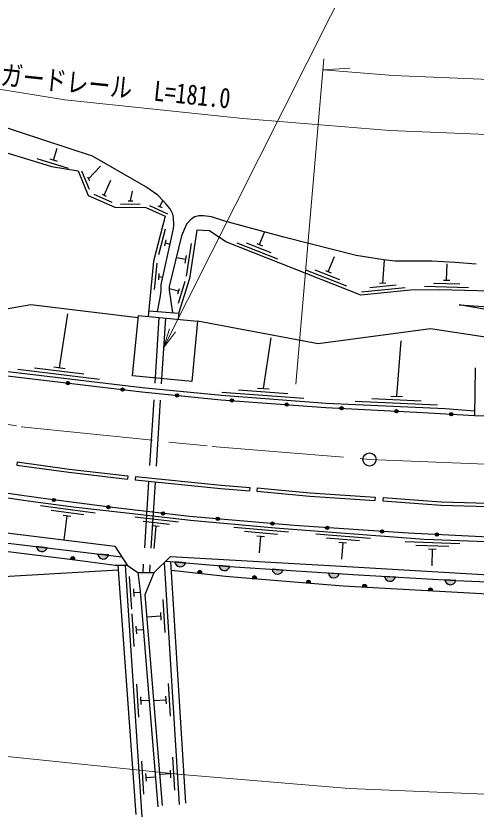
# Model space of a CAD drawing. Units: millimetres at full size, sheet at 1:1000; details may follow other scales. Extents: x 40000 to 680000, y 20000 to 380000.
# Drawn here: x 336993 to 378867, y 239376 to 311677 of the extents above; entities that cross this region are included whole.
import ezdxf
from ezdxf.enums import TextEntityAlignment as Align

# ---------------------------------------------------------------- set-up
doc = ezdxf.new("R2010")
doc.units = ezdxf.units.MM
doc.header["$LTSCALE"] = 1000
doc.linetypes.add('CHAIN', pattern=[18.5, 12, -1.5, 3.5, -1.5])
doc.linetypes.add('DASHED', pattern=[7.5, 6, -1.5])
for name, color, linetype, lineweight in [('M-BGD', 7, 'Continuous', 25), ('M-BMK', 2, 'CHAIN', 13), ('M-BMK-SRVR', 3, 'Continuous', 25), ('M-STR-HTXT', 7, 'Continuous', 13)]:
    doc.layers.add(name, color=color, linetype=linetype, lineweight=lineweight)
doc.styles.add('ＭＳ ゴシック', font='')
doc.styles.get('ＭＳ ゴシック').set_extended_font_data('MS Gothic')

# ---------------------------------------------------------------- blocks, each defined once
blk = doc.blocks.new('open_arrow')
at = {"color": 0, "linetype": 'Continuous', "lineweight": -2}
blk.add_lwpolyline([(7.5, 1.25), (0, 0), (7.5, -1.25)], dxfattribs=at)

msp = doc.modelspace()

# ---------------------------------------------------------------- hatches: boundary and pattern name
at = {"layer": 'M-BGD'}
for points in [[(341582, 278269, -1), (341880, 278234, -1)], [(346546, 277672, -1), (346844, 277637, -1)], [(351518, 277144, -1), (351816, 277115, -0.41421), (351653, 276980, -0.41421)], [(356496, 276678, -1), (356795, 276655, -0.41421), (356634, 276517, -0.41421)], [(361482, 276309, -1), (361782, 276287, -0.41421), (361621, 276148, -0.41421)], [(366470, 275967, -1), (366770, 275951, -0.41421), (366612, 275809, -0.41421)], [(371463, 275700, -1), (371763, 275684, -0.41421), (371605, 275542, -0.41421)], [(376456, 275426, -1), (376755, 275410, -0.41421), (376597, 275268, -0.41421)], [(340608, 267586, -0.41421), (340439, 267457, -0.41421), (340310, 267625, -1)], [(345566, 266941, -0.41421), (345398, 266812, -0.41421), (345268, 266980, -1)], [(350533, 266374, -0.41421), (350367, 266242, -0.41421), (350235, 266408, -1)], [(355509, 265880, -0.41421), (355346, 265744, -0.41421), (355210, 265907, -1)], [(360490, 265447, -0.41421), (360327, 265310, -0.41421), (360191, 265473, -1)], [(365476, 265074, -0.41421), (365316, 264935, -0.41421), (365176, 265094, -1)], [(370464, 264737, -0.41421), (370305, 264598, -0.41421), (370165, 264757, -1)], [(375456, 264452, -0.41421), (375299, 264310, -0.41421), (375156, 264467, -1)], [(339835, 263259, -0.82183), (338851, 263378)], [(345436, 262610, -0.82183), (344447, 262666)], [(341970, 262218, -0.4608), (342198, 262427, -0.4608), (342369, 262169)], [(352432, 261896, -0.82183), (351445, 261982)], [(353514, 260966, -0.4608), (353739, 261178, -0.4608), (353913, 260922)], [(356452, 261547, -0.82183), (355464, 261633)], [(361287, 261231, -0.82183), (360298, 261296)], [(358495, 260475, -0.4608), (358715, 260691, -0.4608), (358895, 260440)], [(366413, 260896, -0.82183), (365425, 260961)], [(371521, 260590, -0.82183), (370532, 260647)], [(377012, 260271, -0.82183), (376023, 260325)], [(363418, 260064, -0.4608), (363637, 260282, -0.4608), (363818, 260031)], [(368518, 259696, -0.4608), (368732, 259920, -0.4608), (368920, 259674)], [(374508, 259365, -0.4608), (374722, 259589, -0.4608), (374909, 259343)]]:
    msp.add_hatch(color=256, dxfattribs=at).paths.add_polyline_path(points)

# ---------------------------------------------------------------- linework, layer by layer
for p, q in [((340416, 298550), (340754, 299645)), ((338894, 298706), (341761, 297821)), ((340082, 298653), (340751, 298447)), ((343597, 296847), (344700, 297995)), ((342973, 297562), (343667, 295900)), ((343516, 297040), (343678, 296653)), ((345025, 295347), (345638, 296716)), ((344081, 295441), (345724, 294705)), ((344834, 295433), (345217, 295261)), ((347415, 294841), (347600, 295709)), ((346511, 294553), (348311, 294529)), ((347205, 294844), (347625, 294838)), ((349155, 294405), (350796, 293666)), ((349907, 294395), (350290, 294223)), ((350099, 294309), (350356, 294881)), ((350581, 292250), (349978, 289927)), ((359169, 290854), (359622, 292002)), ((350640, 291284), (350500, 290742)), ((350570, 291013), (351033, 290893)), ((352516, 287986), (352974, 290951)), ((357088, 291029), (360809, 289562)), ((357943, 291015), (360175, 290134)), ((358908, 290956), (359429, 290751)), ((352449, 289515), (351574, 289650)), ((352395, 289169), (352502, 289861)), ((365420, 288389), (365970, 289784)), ((370368, 287360), (370518, 289435)), ((349802, 289163), (349572, 286774)), ((363339, 288564), (367060, 287097)), ((364194, 288550), (366426, 287669)), ((365159, 288491), (365680, 288286)), ((376187, 287612), (376222, 289111)), ((350012, 288218), (349959, 287661)), ((349985, 287940), (350369, 287903)), ((351774, 285529), (352397, 287535)), ((369204, 286943), (371592, 287180)), ((370090, 287333), (370647, 287388)), ((374173, 287059), (378172, 286964)), ((374980, 287340), (377379, 287283)), ((375907, 287618), (376467, 287605)), ((351799, 286621), (350940, 286815)), ((351727, 286387), (351872, 286855)), ((368437, 286565), (372418, 286961)), ((340963, 279653), (341720, 284551)), ((349082, 284823), (351814, 284601)), ((359508, 277758), (360226, 282357)), ((371640, 277045), (372051, 282106)), ((337168, 279505), (344614, 278610)), ((338693, 279624), (343161, 279087)), ((340441, 279716), (341484, 279591)), ((378785, 279642), (378732, 275299)), ((358985, 277797), (360032, 277720)), ((355724, 277437), (363204, 276884)), ((357242, 277625), (361730, 277293)), ((371115, 277069), (372164, 277021)), ((367866, 276615), (375359, 276276)), ((369378, 276847), (373874, 276644)), ((337110, 271071), (337069, 270774)), ((347180, 269816), (347146, 269518)), ((347880, 269737), (347846, 269439)), ((358287, 268753), (358263, 268454)), ((358933, 268713), (358905, 268414)), ((369668, 267864), (369650, 267564)), ((370402, 267820), (370380, 267520)), ((344198, 266421), (339241, 267074)), ((343168, 266254), (340194, 266646)), ((341989, 266107), (341295, 266198)), ((341642, 266152), (341356, 263980)), ((351793, 265593), (347819, 266046)), ((350964, 265385), (348580, 265657)), ((350016, 265191), (349460, 265255)), ((349738, 265223), (349556, 263187)), ((361808, 264664), (356828, 265113)), ((360785, 264455), (357797, 264725)), ((359613, 264260), (358916, 264323)), ((359264, 264291), (359129, 262797)), ((369273, 264115), (364287, 264494)), ((368253, 263892), (365262, 264119)), ((339835, 263259), (338851, 263378)), ((367084, 263680), (366386, 263733)), ((366735, 263706), (366621, 262210)), ((377400, 263628), (372404, 263810)), ((376390, 263365), (373392, 263474)), ((345436, 262610), (344447, 262666)), ((375230, 263107), (374530, 263132)), ((374880, 263119), (374826, 261620)), ((341970, 262218), (342369, 262169)), ((350492, 261906), (351849, 239876)), ((352454, 240022), (351094, 262012)), ((352432, 261896), (351445, 261982)), ((346256, 261684), (347912, 238981)), ((346942, 261679), (348447, 238759)), ((356452, 261547), (355464, 261633)), ((361287, 261231), (360298, 261296)), ((347309, 260657), (347506, 257663)), ((353514, 260966), (353913, 260922)), ((358495, 260475), (358895, 260440)), ((366413, 260896), (365425, 260961)), ((371521, 260590), (370532, 260647)), ((377012, 260271), (376023, 260325)), ((363418, 260064), (363818, 260031)), ((368518, 259696), (368920, 259674)), ((347684, 259529), (347730, 258831)), ((347707, 259180), (348315, 259220)), ((374508, 259365), (374909, 259343)), ((350583, 255552), (350399, 258546)), ((347533, 257255), (347729, 254262)), ((350191, 257031), (348917, 256952)), ((350213, 256682), (350170, 257380)), ((347908, 256127), (347953, 255429)), ((347930, 255778), (348593, 255822)), ((351053, 247918), (350869, 250912)), ((347955, 250827), (348152, 247834)), ((348330, 249699), (348376, 249001)), ((350683, 249047), (350640, 249746)), ((348353, 249350), (349118, 249400)), ((350662, 249397), (349547, 249328)), ((348415, 243829), (348611, 240835)), ((351467, 241199), (351283, 244193)), ((351097, 242328), (351054, 243027)), ((348789, 242701), (348835, 242002)), ((348812, 242351), (349689, 242409)), ((351075, 242678), (350101, 242618))]:
    msp.add_line(p, q, dxfattribs=at)
at = {"layer": 'M-BGD', "linetype": 'DASHED'}
for p, q in [((350002, 284225), (348538, 261005)), ((350599, 284167), (349139, 261005))]:
    msp.add_line(p, q, dxfattribs=at)
at = {"layer": 'M-BGD'}
for points in [[(257055, 327628), (269554, 320632), (290018, 312123), (296807, 308776), (307674, 306119), (317627, 304816), (338179, 298612), (340239, 297977), (342646, 297567), (343576, 295339), (345984, 294260), (348830, 294222), (350579, 293435), (349519, 289349), (349033, 284318)], [(349883, 284758), (350129, 286003), (350217, 286688), (350217, 287216), (351161, 291469), (351341, 292330), (351358, 292636), (351324, 293327), (351268, 293638), (351020, 294104), (350665, 294549), (350429, 294804), (349922, 295343), (348804, 296117), (343969, 298913), (330642, 303283), (321221, 306779), (317017, 307854), (308818, 308677), (279575, 317888), (269759, 321959), (260809, 327025)], [(348128, 284205), (338354, 285362), (334877, 284755), (319436, 287613), (310188, 287613), (307039, 290187), (276639, 300067), (261748, 305888), (259157, 306789), (256330, 307670)], [(247060, 301102), (252868, 301102), (256591, 300249), (259691, 299406), (262364, 298519), (265318, 297438), (268262, 296105), (271422, 294593), (274139, 293390), (275983, 292795), (281664, 291105), (288290, 289174), (297137, 286955), (307211, 284541), (316518, 282667), (325714, 280936), (336021, 279341), (348496, 277841), (355706, 277137), (365212, 276434), (376067, 275944), (378737, 275735)], [(378872, 289071), (376975, 289231), (374848, 289352), (371488, 289352), (370449, 289461), (367963, 289861), (361371, 291523), (356019, 292988), (354786, 293393), (354073, 293476), (353629, 293476), (353278, 293388), (352926, 293159), (352531, 292705), (352055, 291664), (350950, 287038), (350925, 286694), (351243, 284647)], [(380170, 286617), (375510, 286727), (372904, 286708), (368371, 286257), (356094, 291099), (354613, 292096), (353469, 292185), (352788, 287780), (351819, 284661), (351769, 284054)], [(385170, 283996), (377341, 285388), (385790, 284782)], [(434733, 281228), (432006, 280705), (425387, 279859), (419793, 279297), (417706, 279123), (414492, 279123), (410377, 279254), (402662, 279503), (397884, 279672), (374724, 283186), (364483, 281830), (353530, 283885)], [(261854, 280223), (262086, 281094), (270647, 278375), (281298, 275330), (291500, 272707), (304244, 269989), (316227, 267724), (327557, 265874), (336402, 264583), (346005, 263415), (347115, 261677), (348082, 261005), (349581, 261005), (351069, 262476), (366631, 261571), (389825, 260223), (396432, 260140), (408092, 260106), (412906, 260158), (418806, 260534), (427465, 261062), (433548, 261554), (435550, 261656)], [(261854, 280223), (263170, 279000), (274644, 275402), (281910, 273379), (288929, 271635), (294773, 270290), (302352, 268674), (311084, 266860), (318199, 265574), (328493, 263963), (335542, 263010), (342393, 262166), (346030, 261686), (347115, 261677)], [(261854, 280223), (270387, 277514), (281062, 274462), (291294, 271831), (304067, 269106), (316071, 266837), (327419, 264985), (336283, 263691), (346633, 262432)], [(335966, 278945), (348453, 277443), (355672, 276738), (365188, 276035), (374007, 275564), (378732, 275299), (382402, 275254), (396348, 275297), (406348, 275551), (414125, 275853), (423073, 276270), (425165, 276315), (430131, 276312), (434460, 276299), (435981, 276283)], [(337069, 270774), (337069, 270774), (341803, 270126), (347146, 269518)], [(337110, 271071), (341840, 270423), (347180, 269816)], [(323334, 269721), (337885, 267555), (342199, 266987), (346799, 266464), (352881, 265771), (360595, 265075), (374130, 264047), (381389, 263783), (393082, 263423), (400851, 263423), (414710, 263688), (422946, 264037), (430893, 264452), (435308, 264848)], [(347880, 269737), (355676, 268958), (358287, 268753)], [(347846, 269439), (347848, 269438), (355650, 268659), (358263, 268454)], [(434433, 265109), (430073, 264733), (424463, 264407), (419114, 264180), (409589, 263911), (404265, 263868), (394997, 263851), (386449, 264014), (381839, 264142), (372683, 264587), (362312, 265288), (352796, 266117), (345772, 266914), (339485, 267732), (333434, 268594)], [(358905, 268414), (363733, 267970), (369650, 267564)], [(358933, 268713), (363757, 268269), (369668, 267864)], [(370380, 267520), (375669, 267146), (379930, 267022)], [(370402, 267820), (375684, 267446), (379939, 267321)], [(350640, 262052), (356429, 261549), (367645, 260816), (377029, 260268), (389152, 259775), (396326, 259620), (404734, 259509), (412170, 259509), (421638, 260046), (430891, 260729), (431062, 256267), (434960, 256395)], [(280337, 257426), (332656, 260970), (332690, 260459), (346288, 261255)], [(351143, 261224), (356063, 260688), (360466, 260302), (366770, 259793), (379910, 259067), (386613, 258899), (392411, 258844), (402039, 258831), (410328, 258881), (419643, 259193), (424628, 259575), (430022, 259991), (430406, 255482), (434371, 255636)], [(348082, 261005), (348308, 259301), (349912, 239677)], [(350334, 239789), (348749, 258995), (349581, 261005)]]:
    msp.add_lwpolyline(points, dxfattribs=at)
msp.add_lwpolyline([(348147, 284404), (353530, 283885), (353000, 278391), (347617, 278910)], close=True, dxfattribs=at)
for centre in [(341731, 278252), (346695, 277654), (351667, 277129), (356646, 276667), (361632, 276298), (366620, 275959), (371613, 275692), (376606, 275418), (340459, 267606), (345417, 266961), (350384, 266391), (355359, 265893), (360340, 265460), (365326, 265084), (370315, 264747), (375306, 264460)]:
    msp.add_circle(centre, 150, dxfattribs=at)
for centre, radius, start, end in [((339355, 263416), 505, 184.23455, 341.89274), ((344947, 262735), 505, 187.93068, 345.58887), ((342173, 262225), 203, 344.0129, 181.93629), ((351947, 262036), 505, 186.20516, 343.86335), ((353717, 260976), 203, 344.8187, 182.74208), ((355966, 261687), 505, 186.20516, 343.86335), ((360799, 261361), 505, 187.43153, 345.08972), ((358697, 260489), 203, 346.02622, 183.94961), ((365925, 261026), 505, 187.43153, 345.08972), ((371032, 260716), 505, 187.83253, 345.49072), ((376523, 260396), 505, 188.01358, 345.67178), ((363621, 260079), 203, 346.42291, 184.34629), ((368721, 259717), 203, 347.87488, 185.79827), ((374711, 259386), 203, 347.87488, 185.79827)]:
    msp.add_arc(centre, radius, start, end, dxfattribs=at)
at = {"layer": 'M-BMK'}
msp.add_lwpolyline([(240952, 297352), (270684, 288634), (284983, 284636), (302751, 280511), (320260, 277091), (337484, 274280), (354853, 272476), (369167, 271300), (388920, 270483), (411665, 270705), (468519, 274001), (485611, 274990), (498918, 276063), (518601, 278394), (543371, 282594), (567663, 287360)], dxfattribs=at)
at = {"layer": 'M-BMK-SRVR'}
msp.add_circle((369167, 271300), 600, dxfattribs=at)
at = {"layer": 'M-STR-HTXT'}
for p, q in [((362469, 278153), (365022, 307762)), ((364937, 306766), (367387, 306907))]:
    msp.add_line(p, q, dxfattribs=at)
for points in [[(254334, 324692), (278944, 317475), (292419, 313708), (309020, 309853), (325552, 306625), (341453, 304029), (357632, 302349), (371016, 301249), (389394, 300489), (410649, 300697), (434150, 302059)], [(364937, 306766), (371324, 306241), (389473, 305490), (410480, 305695), (466493, 308943), (483194, 309909), (495452, 310897), (513614, 313048), (537075, 317026), (560794, 321680)], [(350428, 281454), (367810, 316026), (389460, 316026)], [(255877, 261713), (262424, 259793), (277548, 255564), (296481, 251169), (314967, 247558), (333515, 244531), (352075, 242604), (367317, 241351), (388446, 240477), (412680, 240713), (435579, 242041)]]:
    msp.add_lwpolyline(points, dxfattribs=at)

# ---------------------------------------------------------------- block references
at = {"layer": 'M-STR-HTXT', "xscale": 240, "yscale": 240, "rotation": 63.3}
msp.add_blockref('open_arrow', (350428, 281454), dxfattribs=at)

# ---------------------------------------------------------------- texts
at = {"layer": 'M-STR-HTXT', "style": 'ＭＳ ゴシック', "width": 0.8}
msp.add_text('ガードレール\u3000L=181.0', height=1833, rotation=354.071, dxfattribs=at).set_placement((345923, 303786), align=Align.BOTTOM_CENTER)

doc.saveas('drawing.dxf')
